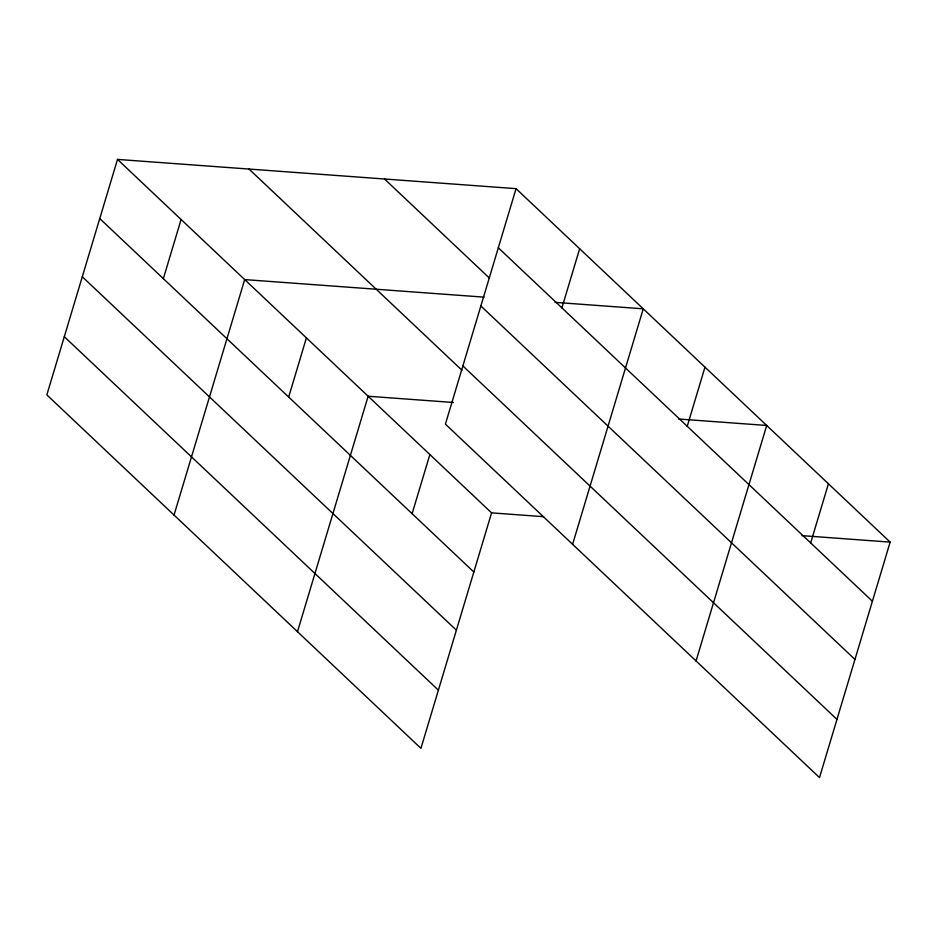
<?xml version="1.0" encoding="UTF-8"?>
<svg xmlns="http://www.w3.org/2000/svg" width="937" height="937" viewBox="0 0 937 937"><rect width="100%" height="100%" fill="white"/><g stroke="black" fill="none" stroke-linecap="round" stroke-linejoin="round"><path stroke-width="1.41" d="M117.5 159.407L46.85 394.887L420.936 748.347L491.585 512.867L117.5 159.407L516.064 188.653L890.15 542.113L819.5 777.593L445.415 424.133L516.064 188.653M163.354 278.64L181.087 219.504M174.036 515.069L244.686 279.589L484.042 297.146M288.666 397.054L306.411 337.906M297.486 631.714L368.136 396.234L453.414 402.488M412.116 513.699L429.86 454.55M561.907 307.875L579.652 248.738M572.601 544.303L643.25 308.823L555.091 302.358M687.231 426.288L704.975 367.14M696.05 660.948L766.7 425.468L678.54 419.003M810.681 542.933L828.425 483.785M491.585 512.867L543.624 516.685M801.99 535.636L890.15 542.113M498.32 247.79L872.406 601.249M384.533 179.002L489.465 278.148M480.857 305.977L854.954 659.437M462.866 365.934L836.964 719.393M249.019 169.058L462 370.291M99.755 218.555L473.841 572.015M82.292 276.743L456.389 630.203M64.313 336.699L438.399 690.159"/></g></svg>
